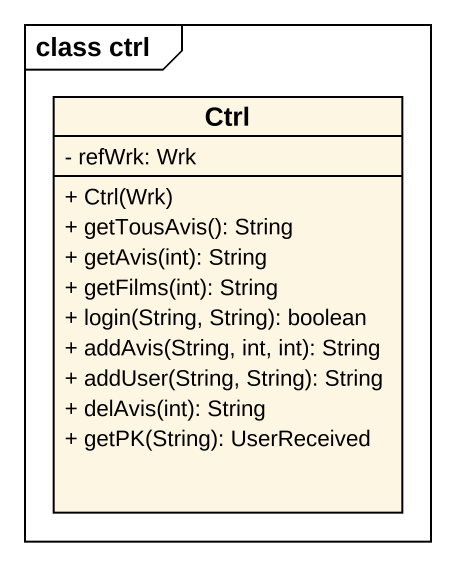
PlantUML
@startuml
mainframe class ctrl
hide circle
hide empty members
skinparam classAttributeIconSize 0
class Ctrl {
  - refWrk: Wrk
  + Ctrl(Wrk)
  + getTousAvis(): String
  + getAvis(int): String
  + getFilms(int): String
  + login(String, String): boolean
  + addAvis(String, int, int): String
  + addUser(String, String): String
  + delAvis(int): String
  + getPK(String): UserReceived
}
@enduml
